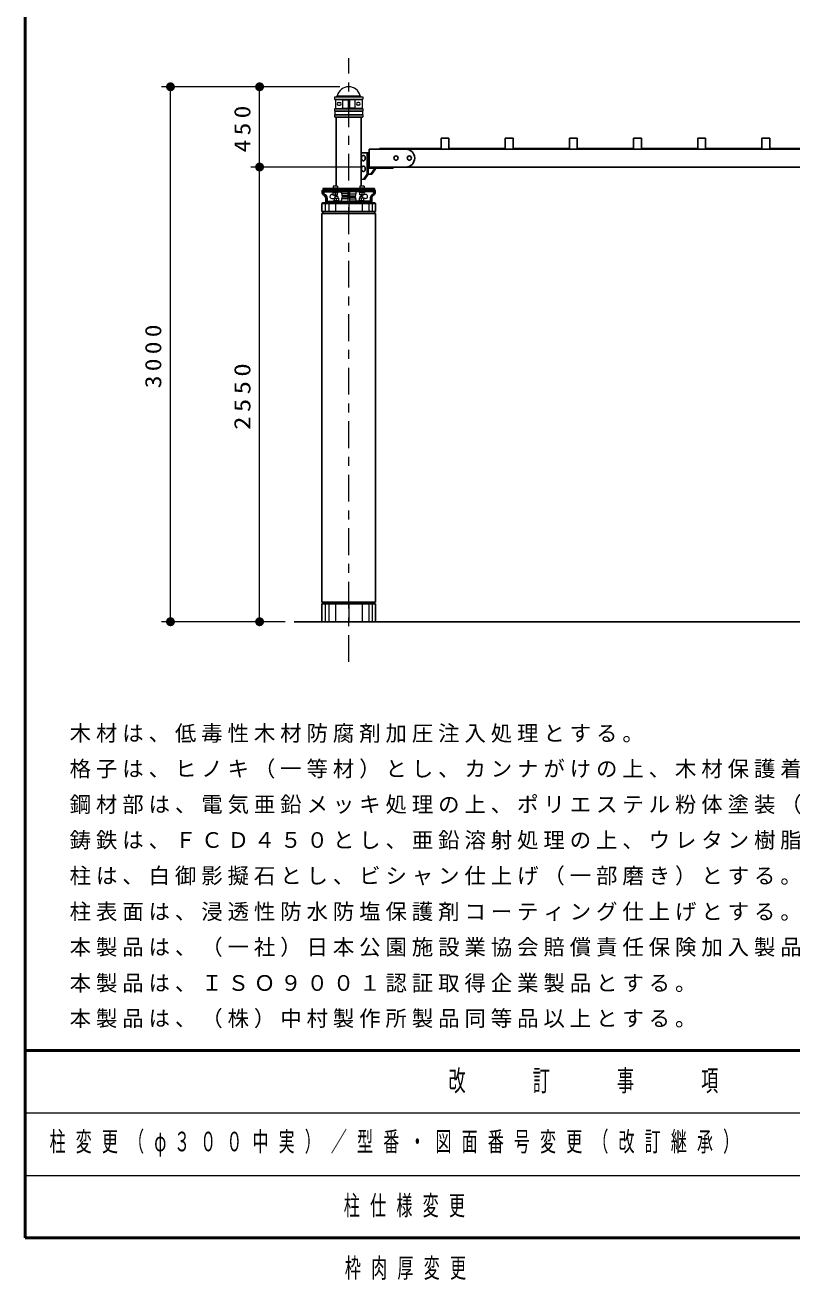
# Model space of a CAD drawing. Units: millimetres on the paper, scale 1:50. Extents: x -365 to 10, y -38 to 257.
# Drawn here: x -365 to -279, y -4.7 to 136 of the extents above; entities that cross this region are included whole.
import ezdxf

# ---------------------------------------------------------------- set-up
doc = ezdxf.new("R2010")
doc.units = ezdxf.units.MM
doc.linetypes.add('USER2', pattern=[6, 3, -1, 1, -1])
doc.layers.add('LY_1', color=7, linetype='Continuous', lineweight=25)
doc.layers.add('LY_2', color=7, linetype='Continuous', lineweight=13)
doc.styles.add('ＭＳ ゴシック', font='')
doc.styles.get('ＭＳ ゴシック').set_extended_font_data('MS Gothic')

# ---------------------------------------------------------------- blocks, each defined once
blk = doc.blocks.new('filled_dot')
at = {"color": 0, "linetype": 'Continuous', "lineweight": -2, "const_width": 1.25}
blk.add_lwpolyline([(-0.625, 0, 1), (0.625, 0, 1)], format="xyb", close=True, dxfattribs=at)

msp = doc.modelspace()

# ---------------------------------------------------------------- linework, layer by layer
at = {"layer": 'LY_1', "linetype": 'USER2', "lineweight": 13}
msp.add_line((-328.691, 64.582), (-328.691, 132.321), dxfattribs=at)
at = {"layer": 'LY_1', "lineweight": 13}
for p, q in [((-329.691, 129.097), (-349.691, 129.097)), ((-348.691, 69.097), (-348.691, 129.097)), ((-338.691, 120.097), (-338.691, 129.097)), ((-330.089, 127.979), (-329.971, 128.097)), ((-329.971, 128.097), (-327.411, 128.097)), ((-327.293, 127.979), (-327.411, 128.097)), ((-330.271, 127.959), (-330.251, 127.979)), ((-330.271, 127.959), (-327.111, 127.959)), ((-330.271, 127.959), (-330.271, 127.699)), ((-330.271, 127.699), (-330.251, 127.679)), ((-330.271, 127.699), (-327.111, 127.699)), ((-330.231, 126.679), (-330.271, 126.639)), ((-330.251, 127.979), (-327.131, 127.979)), ((-330.251, 127.679), (-327.131, 127.679)), ((-330.251, 127.679), (-329.429, 127.643)), ((-330.231, 126.679), (-329.429, 126.714)), ((-330.231, 126.679), (-327.151, 126.679)), ((-330.191, 127.674), (-330.191, 126.683)), ((-329.841, 127.329), (-329.701, 127.329)), ((-329.841, 127.029), (-329.701, 127.029)), ((-329.391, 127.641), (-328.761, 127.641)), ((-329.391, 127.603), (-329.391, 126.753)), ((-329.391, 126.715), (-328.761, 126.715)), ((-328.761, 127.639), (-328.761, 126.719)), ((-327.991, 127.641), (-328.621, 127.641)), ((-328.621, 127.639), (-328.621, 126.719)), ((-327.991, 126.715), (-328.621, 126.715)), ((-327.991, 127.603), (-327.991, 126.753)), ((-327.131, 127.679), (-327.953, 127.643)), ((-327.151, 126.679), (-327.953, 126.714)), ((-327.541, 127.329), (-327.681, 127.329)), ((-327.541, 127.029), (-327.681, 127.029)), ((-327.191, 127.674), (-327.191, 126.683)), ((-327.151, 126.679), (-327.111, 126.639)), ((-327.131, 127.979), (-327.111, 127.959)), ((-327.131, 127.679), (-327.111, 127.699)), ((-327.111, 127.959), (-327.111, 127.699)), ((-330.271, 126.639), (-330.271, 126.399)), ((-330.271, 126.639), (-327.111, 126.639)), ((-330.271, 126.399), (-330.251, 126.379)), ((-330.271, 126.399), (-327.111, 126.399)), ((-330.251, 125.979), (-330.271, 125.959)), ((-330.271, 125.959), (-330.271, 125.719)), ((-330.271, 125.959), (-327.111, 125.959)), ((-330.271, 125.719), (-330.231, 125.679)), ((-330.271, 125.719), (-327.111, 125.719)), ((-330.251, 126.379), (-330.251, 125.979)), ((-330.251, 126.379), (-327.131, 126.379)), ((-330.251, 125.979), (-327.131, 125.979)), ((-330.231, 125.679), (-327.151, 125.679)), ((-327.111, 125.719), (-327.151, 125.679)), ((-327.111, 126.399), (-327.131, 126.379)), ((-327.131, 126.379), (-327.131, 125.979)), ((-327.131, 125.979), (-327.111, 125.959)), ((-327.111, 126.639), (-327.111, 126.399)), ((-327.111, 125.959), (-327.111, 125.719)), ((-327.211, 120.097), (-339.691, 120.097)), ((-338.691, 69.097), (-338.691, 120.097)), ((-325.791, 117.677), (-331.591, 117.677)), ((-331.591, 117.677), (-331.591, 117.496)), ((-331.591, 117.316), (-328.781, 117.316)), ((-330.591, 117.016), (-330.431, 117.016)), ((-330.491, 117.741), (-330.491, 117.677)), ((-329.891, 117.741), (-330.491, 117.741)), ((-330.491, 117.252), (-330.491, 117.316)), ((-330.491, 117.252), (-329.891, 117.252)), ((-329.951, 117.941), (-330.431, 117.941)), ((-330.431, 117.941), (-330.431, 117.741)), ((-330.431, 116.992), (-330.431, 117.252)), ((-330.431, 116.992), (-329.951, 116.992)), ((-330.351, 116.94), (-330.351, 116.992)), ((-330.351, 116.94), (-330.031, 116.94)), ((-330.191, 116.992), (-330.191, 117.252)), ((-330.031, 116.94), (-330.031, 116.992)), ((-329.951, 117.941), (-329.951, 117.741)), ((-329.951, 116.992), (-329.951, 117.252)), ((-329.891, 117.741), (-329.891, 117.677)), ((-329.891, 117.252), (-329.891, 117.316)), ((-329.491, 117.216), (-329.491, 117.096)), ((-329.451, 117.076), (-329.491, 117.096)), ((-329.451, 117.076), (-329.451, 116.896)), ((-328.781, 117.076), (-329.451, 117.076)), ((-329.411, 116.876), (-329.451, 116.896)), ((-329.411, 116.876), (-329.411, 116.716)), ((-328.781, 116.876), (-329.411, 116.876)), ((-328.781, 117.316), (-328.781, 116.276)), ((-328.641, 116.876), (-328.741, 116.876)), ((-325.791, 117.316), (-328.601, 117.316)), ((-328.601, 117.316), (-328.601, 116.276)), ((-328.601, 117.076), (-327.931, 117.076)), ((-328.601, 116.876), (-327.971, 116.876)), ((-327.971, 116.876), (-327.931, 116.896)), ((-327.971, 116.876), (-327.971, 116.716)), ((-327.931, 117.076), (-327.891, 117.096)), ((-327.931, 117.076), (-327.931, 116.896)), ((-327.891, 117.216), (-327.891, 117.096)), ((-327.491, 117.741), (-327.491, 117.677)), ((-326.891, 117.741), (-327.491, 117.741)), ((-327.491, 117.252), (-327.491, 117.316)), ((-326.891, 117.252), (-327.491, 117.252)), ((-327.431, 117.941), (-327.431, 117.741)), ((-326.951, 117.941), (-327.431, 117.941)), ((-327.431, 116.992), (-327.431, 117.252)), ((-326.951, 116.992), (-327.431, 116.992)), ((-327.351, 116.94), (-327.351, 116.992)), ((-327.031, 116.94), (-327.351, 116.94)), ((-327.191, 116.992), (-327.191, 117.252)), ((-327.031, 116.94), (-327.031, 116.992)), ((-326.951, 117.941), (-326.951, 117.741)), ((-326.951, 116.992), (-326.951, 117.252)), ((-326.791, 117.016), (-326.951, 117.016)), ((-326.891, 117.741), (-326.891, 117.677)), ((-326.891, 117.252), (-326.891, 117.316)), ((-325.791, 117.677), (-325.791, 117.496)), ((-331.316, 115.997), (-331.316, 115.096)), ((-331.191, 116.276), (-328.781, 116.276)), ((-330.941, 115.997), (-330.941, 115.096)), ((-330.591, 116.576), (-330.331, 116.576)), ((-330.391, 116.34), (-330.391, 116.276)), ((-330.391, 116.34), (-329.791, 116.34)), ((-330.331, 116.6), (-330.331, 116.34)), ((-330.331, 116.6), (-329.851, 116.6)), ((-330.251, 116.796), (-330.251, 116.6)), ((-329.931, 116.796), (-330.251, 116.796)), ((-330.191, 115.997), (-330.191, 115.096)), ((-330.091, 116.6), (-330.091, 116.34)), ((-329.931, 116.796), (-329.931, 116.6)), ((-329.851, 116.6), (-329.851, 116.34)), ((-329.791, 116.34), (-329.791, 116.276)), ((-329.491, 116.496), (-329.451, 116.516)), ((-329.491, 116.496), (-329.491, 116.376)), ((-329.451, 116.696), (-329.411, 116.716)), ((-329.451, 116.696), (-329.451, 116.516)), ((-328.781, 116.516), (-329.451, 116.516)), ((-328.781, 116.716), (-329.411, 116.716)), ((-328.691, 115.997), (-328.691, 115.096)), ((-328.601, 116.716), (-327.971, 116.716)), ((-328.601, 116.516), (-327.931, 116.516)), ((-326.191, 116.276), (-328.601, 116.276)), ((-327.931, 116.696), (-327.971, 116.716)), ((-327.931, 116.696), (-327.931, 116.516)), ((-327.891, 116.496), (-327.931, 116.516)), ((-327.891, 116.496), (-327.891, 116.376)), ((-327.591, 116.34), (-326.991, 116.34)), ((-327.591, 116.34), (-327.591, 116.276)), ((-327.531, 116.6), (-327.531, 116.34)), ((-327.051, 116.6), (-327.531, 116.6)), ((-327.131, 116.796), (-327.451, 116.796)), ((-327.451, 116.796), (-327.451, 116.6)), ((-327.291, 116.6), (-327.291, 116.34)), ((-327.191, 115.997), (-327.191, 115.096)), ((-327.131, 116.796), (-327.131, 116.6)), ((-327.051, 116.6), (-327.051, 116.34)), ((-326.791, 116.576), (-327.051, 116.576)), ((-326.991, 116.34), (-326.991, 116.276)), ((-326.441, 115.997), (-326.441, 115.096)), ((-326.066, 115.997), (-326.066, 115.096)), ((-331.316, 71.097), (-331.316, 69.097)), ((-330.941, 71.097), (-330.941, 69.097)), ((-330.191, 71.097), (-330.191, 69.097)), ((-328.691, 71.097), (-328.691, 69.097)), ((-327.191, 71.097), (-327.191, 69.097)), ((-326.441, 71.097), (-326.441, 69.097)), ((-326.066, 71.097), (-326.066, 69.097)), ((-335.804, 69.097), (-349.691, 69.097))]:
    msp.add_line(p, q, dxfattribs=at)
at = {"layer": 'LY_1'}
for p, q in [((-330.089, 125.679), (-330.089, 117.941)), ((-327.293, 117.941), (-327.293, 125.679)), ((-317.451, 123.327), (-318.331, 123.327)), ((-318.331, 122.097), (-318.331, 123.327)), ((-317.451, 122.097), (-317.451, 123.327)), ((-310.251, 123.327), (-311.131, 123.327)), ((-311.131, 122.097), (-311.131, 123.327)), ((-310.251, 122.097), (-310.251, 123.327)), ((-303.051, 123.327), (-303.931, 123.327)), ((-303.931, 122.097), (-303.931, 123.327)), ((-303.051, 122.097), (-303.051, 123.327)), ((-296.291, 123.327), (-296.731, 123.327)), ((-296.731, 122.097), (-296.731, 123.327)), ((-296.291, 123.327), (-295.851, 123.327)), ((-295.851, 122.097), (-295.851, 123.327)), ((-289.531, 123.327), (-288.651, 123.327)), ((-289.531, 122.097), (-289.531, 123.327)), ((-288.651, 122.097), (-288.651, 123.327)), ((-282.331, 123.327), (-281.451, 123.327)), ((-282.331, 122.097), (-282.331, 123.327)), ((-281.451, 122.097), (-281.451, 123.327)), ((-318.331, 122.177), (-325.231, 122.177)), ((-325.231, 122.097), (-325.231, 122.177)), ((-296.291, 122.097), (-322.291, 122.097)), ((-311.131, 122.177), (-317.451, 122.177)), ((-303.931, 122.177), (-310.251, 122.177)), ((-296.731, 122.177), (-303.051, 122.177)), ((-296.291, 122.097), (-270.291, 122.097)), ((-295.851, 122.177), (-289.531, 122.177)), ((-288.651, 122.177), (-282.331, 122.177)), ((-281.451, 122.177), (-275.131, 122.177)), ((-296.291, 120.097), (-322.291, 120.097)), ((-296.291, 120.097), (-270.291, 120.097)), ((-334.804, 69.097), (-125.247, 69.097))]:
    msp.add_line(p, q, dxfattribs=at)
at = {"layer": 'LY_1', "color": 40}
for p, q in [((-326.411, 121.697), (-327.293, 121.697)), ((-326.623, 119.297), (-326.623, 121.697)), ((-326.496, 119.297), (-326.496, 121.697)), ((-326.411, 119.977), (-326.411, 122.097)), ((-322.291, 122.097), (-326.411, 122.097)), ((-322.291, 120.097), (-326.411, 120.097)), ((-326.411, 119.977), (-323.691, 119.977)), ((-326.228, 119.297), (-325.803, 119.897)), ((-326.1, 119.297), (-325.676, 119.897)), ((-325.803, 119.897), (-325.803, 119.977)), ((-325.676, 119.897), (-325.803, 119.897)), ((-325.676, 119.897), (-325.676, 119.977)), ((-323.691, 119.977), (-323.691, 120.097)), ((-327.048, 118.697), (-326.623, 119.297)), ((-326.92, 118.697), (-326.496, 119.297)), ((-326.1, 119.297), (-326.623, 119.297))]:
    msp.add_line(p, q, dxfattribs=at)
at = {"layer": 'LY_1', "color": 40, "lineweight": 13}
msp.add_line((-326.92, 118.697), (-327.293, 118.697), dxfattribs=at)
at = {"layer": 'LY_1', "color": 140, "lineweight": 50}
for p, q in [((-331.591, 117.496), (-325.791, 117.496)), ((-331.591, 117.496), (-331.591, 117.213)), ((-325.791, 117.496), (-325.791, 117.213)), ((-331.191, 116.556), (-331.191, 116.096)), ((-331.191, 116.096), (-326.191, 116.096)), ((-326.191, 116.556), (-326.191, 116.096))]:
    msp.add_line(p, q, dxfattribs=at)
at = {"layer": 'LY_1', "color": 4}
for p, q in [((-331.606, 116.097), (-331.691, 115.997)), ((-325.691, 115.997), (-331.691, 115.997)), ((-331.691, 115.996), (-331.691, 115.096)), ((-325.777, 116.096), (-331.605, 116.096)), ((-325.776, 116.098), (-325.69, 115.998)), ((-325.691, 115.996), (-325.691, 115.096)), ((-331.691, 115.096), (-325.691, 115.096)), ((-331.691, 114.896), (-325.691, 114.896)), ((-331.691, 114.896), (-331.691, 71.297)), ((-331.605, 115.096), (-331.605, 114.896)), ((-325.776, 115.096), (-325.776, 114.896)), ((-325.691, 114.896), (-325.691, 71.297)), ((-331.691, 71.297), (-325.691, 71.297)), ((-331.691, 71.097), (-325.691, 71.097)), ((-331.691, 71.097), (-331.691, 69.097)), ((-331.605, 71.297), (-331.605, 71.097)), ((-325.776, 71.297), (-325.776, 71.097)), ((-325.691, 71.097), (-325.691, 69.097))]:
    msp.add_line(p, q, dxfattribs=at)
at = {"layer": 'LY_1', "color": 40}
for points in [[(-327.048, 121.397), (-327.066, 121.395), (-327.084, 121.392), (-327.102, 121.386), (-327.12, 121.378), (-327.137, 121.368), (-327.154, 121.356), (-327.169, 121.342), (-327.184, 121.326), (-327.198, 121.309), (-327.21, 121.289), (-327.221, 121.269), (-327.231, 121.247), (-327.24, 121.223), (-327.247, 121.199), (-327.252, 121.174), (-327.256, 121.149), (-327.259, 121.123), (-327.26, 121.097), (-327.259, 121.07), (-327.256, 121.044), (-327.252, 121.019), (-327.247, 120.994), (-327.24, 120.97), (-327.231, 120.947), (-327.221, 120.924), (-327.21, 120.904), (-327.198, 120.884), (-327.184, 120.867), (-327.169, 120.851), (-327.154, 120.837), (-327.137, 120.825), (-327.12, 120.815), (-327.102, 120.807), (-327.084, 120.801), (-327.066, 120.798), (-327.048, 120.797), (-327.029, 120.798), (-327.011, 120.801), (-326.993, 120.807), (-326.975, 120.815), (-326.958, 120.825), (-326.941, 120.837), (-326.926, 120.851), (-326.911, 120.867), (-326.898, 120.884), (-326.885, 120.904), (-326.874, 120.924), (-326.864, 120.947), (-326.855, 120.97), (-326.848, 120.994), (-326.843, 121.019), (-326.839, 121.044), (-326.836, 121.07), (-326.835, 121.097), (-326.836, 121.123), (-326.839, 121.149), (-326.843, 121.174), (-326.848, 121.199), (-326.855, 121.223), (-326.864, 121.247), (-326.874, 121.269), (-326.885, 121.289), (-326.898, 121.309), (-326.911, 121.326), (-326.926, 121.342), (-326.941, 121.356), (-326.958, 121.368), (-326.975, 121.378), (-326.993, 121.386), (-327.011, 121.392), (-327.029, 121.395)], [(-327.048, 120.197), (-327.066, 120.195), (-327.084, 120.192), (-327.102, 120.186), (-327.12, 120.178), (-327.137, 120.168), (-327.154, 120.156), (-327.169, 120.142), (-327.184, 120.126), (-327.198, 120.109), (-327.21, 120.089), (-327.221, 120.069), (-327.231, 120.047), (-327.24, 120.023), (-327.247, 119.999), (-327.252, 119.974), (-327.256, 119.949), (-327.259, 119.923), (-327.26, 119.897), (-327.259, 119.87), (-327.256, 119.844), (-327.252, 119.819), (-327.247, 119.794), (-327.24, 119.77), (-327.231, 119.747), (-327.221, 119.724), (-327.21, 119.704), (-327.198, 119.684), (-327.184, 119.667), (-327.169, 119.651), (-327.154, 119.637), (-327.137, 119.625), (-327.12, 119.615), (-327.102, 119.607), (-327.084, 119.601), (-327.066, 119.598), (-327.048, 119.597), (-327.029, 119.598), (-327.011, 119.601), (-326.993, 119.607), (-326.975, 119.615), (-326.958, 119.625), (-326.941, 119.637), (-326.926, 119.651), (-326.911, 119.667), (-326.898, 119.684), (-326.885, 119.704), (-326.874, 119.724), (-326.864, 119.747), (-326.855, 119.77), (-326.848, 119.794), (-326.843, 119.819), (-326.839, 119.844), (-326.836, 119.87), (-326.835, 119.897), (-326.836, 119.923), (-326.839, 119.949), (-326.843, 119.974), (-326.848, 119.999), (-326.855, 120.023), (-326.864, 120.047), (-326.874, 120.069), (-326.885, 120.089), (-326.898, 120.109), (-326.911, 120.126), (-326.926, 120.142), (-326.941, 120.156), (-326.958, 120.168), (-326.975, 120.178), (-326.993, 120.186), (-327.011, 120.192), (-327.029, 120.195)]]:
    msp.add_lwpolyline(points, close=True, dxfattribs=at)
for centre in [(-323.391, 121.097), (-321.891, 121.097)]:
    msp.add_circle(centre, 0.24, dxfattribs=at)
at = {"layer": 'LY_1', "lineweight": 13}
for centre, radius, start, end in [((-328.691, 127.777), 1.319, 14.00253, 165.99746), ((-329.841, 127.179), 0.15, 90, 270), ((-329.701, 127.179), 0.15, 270, 90), ((-329.431, 127.603), 0.04, 0, 87.5), ((-329.431, 126.753), 0.04, 272.5, 0), ((-328.801, 127.639), 0.04, 0, 90), ((-328.801, 126.719), 0.04, 270, 0), ((-328.581, 127.639), 0.04, 90, 180), ((-328.581, 126.719), 0.04, 180, 270), ((-327.951, 127.603), 0.04, 92.5, 180), ((-327.951, 126.753), 0.04, 180, 267.5), ((-327.681, 127.179), 0.15, 90, 270), ((-327.541, 127.179), 0.15, 270, 90), ((-330.591, 116.796), 0.22, 90.00001, 267.3386), ((-330.291, 116.796), 0.22, 0.00016, 40.88696), ((-329.591, 117.216), 0.1, 0, 90), ((-327.791, 117.216), 0.1, 89.99999, 180), ((-327.091, 116.796), 0.22, 139.11303, 179.99984), ((-326.791, 116.796), 0.22, 270, 90), ((-329.591, 116.376), 0.1, 270, 0), ((-327.791, 116.376), 0.1, 179.99999, 270)]:
    msp.add_arc(centre, radius, start, end, dxfattribs=at)
at = {"layer": 'LY_1', "color": 40}
msp.add_arc((-322.291, 121.097), 1, 270, 90, dxfattribs=at)
at = {"layer": 'LY_1', "color": 140, "lineweight": 50}
for centre, radius, start, end in [((-331.391, 117.213), 0.2, 180, 242.74229), ((-331.729, 116.556), 0.538, 0, 62.74229), ((-325.653, 116.556), 0.538, 117.25771, 179.99999), ((-325.991, 117.213), 0.2, 297.25771, 0)]:
    msp.add_arc(centre, radius, start, end, dxfattribs=at)
at = {"layer": 'LY_2', "lineweight": 50}
for p, q in [((-365, 257), (-365, 0)), ((-365, 21), (0, 21)), ((-365, 0), (0, 0))]:
    msp.add_line(p, q, dxfattribs=at)
at = {"layer": 'LY_2'}
for p, q in [((-365, 14), (-238.5, 14)), ((-365, 7), (-238.5, 7))]:
    msp.add_line(p, q, dxfattribs=at)

# ---------------------------------------------------------------- block references
at = {"layer": 'LY_1', "lineweight": 13, "xscale": 0.4, "yscale": 0.4}
for p, rotation in [((-348.691, 129.097), 270), ((-338.691, 129.097), 270), ((-338.691, 120.097), 90), ((-338.691, 120.097), 270), ((-348.691, 69.097), 90), ((-338.691, 69.097), 90)]:
    msp.add_blockref('filled_dot', p, dxfattribs=dict(at, rotation=rotation))

# ---------------------------------------------------------------- texts
at = {"layer": 'LY_1', "char_height": 1.833, "attachment_point": 8, "rotation": 90, "style": 'ＭＳ ゴシック'}
for s, insert in [('\\T1.33;\\W1.15;450', (-339.691, 124.597)), ('\\T1.33;\\W1.15;3000', (-349.691, 99.097)), ('\\T1.33;\\W1.2;2550', (-339.691, 94.597))]:
    msp.add_mtext(s, dxfattribs=dict(at, insert=insert))
at = {"layer": 'LY_1', "style": 'ＭＳ ゴシック'}
for s, insert, char_height, attachment_point in [('\\T1.23;木材は、低毒性木材防腐剤加圧注入処理とする。', (-360, 55.503), 1.76, 7), ('\\T1.23;格子は、ヒノキ（一等材）とし、カンナがけの上、木材保護着色塗料（マホガニー）塗装仕上げとする。', (-360, 51.503), 1.76, 7), ('\\T1.23;鋼材部は、電気亜鉛メッキ処理の上、ポリエステル粉体塗装（チャコールグレー）仕上げとする。', (-360, 47.503), 1.76, 7), ('\\T1.23;鋳鉄は、ＦＣＤ４５０とし、亜鉛溶射処理の上、ウレタン樹脂塗料塗装（チャコールグレー）仕上げとする。', (-360, 43.503), 1.76, 7), ('\\T1.23;柱は、白御影擬石とし、ビシャン仕上げ（一部磨き）とする。', (-360, 39.503), 1.76, 7), ('\\T1.23;柱表面は、浸透性防水防塩保護剤コーティング仕上げとする。', (-360, 35.503), 1.76, 7), ('\\T1.23;本製品は、（一社）日本公園施設業協会賠償責任保険加入製品とする。', (-360, 31.503), 1.76, 7), ('\\T1.23;本製品は、ＩＳＯ９００１認証取得企業製品とする。', (-360, 27.503), 1.76, 7), ('\\T1.23;本製品は、（株）中村製作所製品同等品以上とする。', (-360, 23.503), 1.76, 7), ('\\T1.63;\\W0.6;柱変更（φ３００中実）／型番・図面番号変更（改訂継承）', (-362.25, 10.5), 2.199, 4), ('\\T1.64;\\W0.6;柱仕様変更', (-329.25, 3.5), 2.199, 4), ('\\T1.64;\\W0.6;枠肉厚変更', (-321.75, -3.5), 2.199, 5)]:
    msp.add_mtext(s, dxfattribs=dict(at, insert=insert, char_height=char_height, attachment_point=attachment_point))
at = {"layer": 'LY_2', "color": 4, "insert": (-301.75, 17.5), "char_height": 2.346, "attachment_point": 5, "style": 'ＭＳ ゴシック'}
msp.add_mtext('\\T1.64;\\W0.6;改\u3000\u3000訂\u3000\u3000事\u3000\u3000項', dxfattribs=at)

doc.saveas('drawing.dxf')
